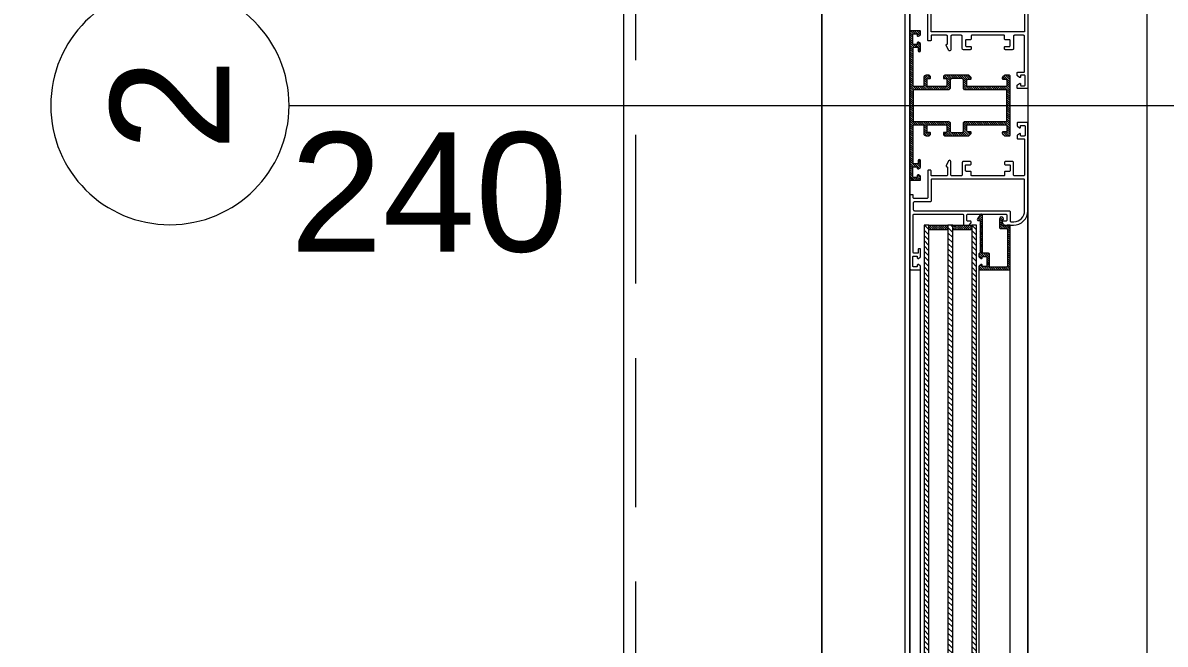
# Model space of a CAD drawing. Header units: centimetres. Extents: x 105417 to 110818, y -55119 to -48326.
# Drawn here: x 107377.3 to 107473.2, y -52702.6 to -52650.5 of the extents above; entities that cross this region are included whole.
import ezdxf

# ---------------------------------------------------------------- set-up
doc = ezdxf.new("R2010")
doc.units = ezdxf.units.CM
doc.header["$LTSCALE"] = 50
doc.header["$MEASUREMENT"] = 0
doc.linetypes.add('CACHE', pattern=[0.375, 0.25, -0.125])
doc.layers.get('0').update_dxf_attribs({"color": 8})
doc.layers.add('BORD', color=5, linetype='Continuous')
doc.layers.add('COTE 50ème', color=1, linetype='Continuous')
doc.layers.add('CONSOLE ISOL.', color=214, linetype='Continuous', lineweight=15)
doc.layers.add('WINDOWS', color=21, linetype='Continuous', lineweight=5)
doc.styles.add('GENERATED_STYLE_1', font='arial.ttf')
doc.styles.add('RS_TXT_50', font='arial.ttf', dxfattribs={"height": 12.5})
doc.dimstyles.new('RS_50CM_LINEAIRE', dxfattribs={"dimscale": 5, "dimtxt": 12.5, "dimasz": 1.5, "dimexe": 1, "dimexo": 2.5, "dimgap": 1, "dimtad": 1, "dimdec": 1, "dimrnd": 0.5, "dimdsep": 46, "dimtxsty": 'RS_TXT_50', "dimblk1": 'ARCHTICK', "dimblk2": 'ARCHTICK', "dimsah": 1, "dimcen": 2.5, "dimdle": 1, "dimclrt": 4, "dimadec": 0, "dimazin": 2, "dimtfac": 1, "dimtdec": 1, "dimtix": 1, "dimtmove": 2, "dimatfit": 3, "dimfxl": 1, "dimtolj": 1, "dimtzin": 0, "dimarcsym": 0})
pattern_1 = [(135, (60752.94601, -96419.88794), (-0.08838834765, -0.08838834765), [])]

# ---------------------------------------------------------------- blocks, each defined once
blk = doc.blocks.new('_ArchTick')
at = {"color": 0, "linetype": 'ByBlock', "const_width": 0.15}
blk.add_lwpolyline([(-0.5, -0.5), (0.5, 0.5)], dxfattribs=at)
blk = doc.blocks.new('*D1168')
at = {"layer": 'COTE 50ème', "color": 0, "lineweight": -2, "ltscale": 0.5, "transparency": 16777216}
for p, q in [((107317.131, -52562.362), (107317.131, -52752.362)), ((107444.355, -52567.362), (107312.131, -52567.362)), ((107444.355, -52747.362), (107312.131, -52747.362))]:
    blk.add_line(p, q, dxfattribs=at)
at = {"layer": 'Defpoints', "color": 0, "ltscale": 0.5, "transparency": 16777216}
for p in [(107456.855, -52567.362), (107317.131, -52747.362), (107456.855, -52747.362)]:
    blk.add_point(p, dxfattribs=at)
at = {"layer": 'COTE 50ème', "color": 0, "lineweight": -2, "ltscale": 0.5, "transparency": 16777216, "xscale": 7.5, "yscale": 7.5, "zscale": 7.5}
for p, rotation in [((107317.131, -52567.362), 90), ((107317.131, -52747.362), 270)]:
    blk.add_blockref('_ArchTick', p, dxfattribs=dict(at, rotation=rotation))
at = {"layer": 'COTE 50ème', "color": 4, "ltscale": 0.5, "transparency": 16777216, "insert": (107305.749, -52657.362), "char_height": 12.5, "attachment_point": 5, "rotation": 90, "style": 'RS_TXT_50'}
blk.add_mtext('\\A1;180', dxfattribs=at)
blk = doc.blocks.new('*D1179')
at = {"layer": 'COTE 50ème', "color": 0, "lineweight": -2, "ltscale": 0.5, "transparency": 16777216}
for p, q in [((107286.767, -53767.362), (107286.767, -52052.362)), ((107431.856, -52057.362), (107281.767, -52057.362)), ((107431.854, -53762.362), (107281.767, -53762.362))]:
    blk.add_line(p, q, dxfattribs=at)
at = {"layer": 'Defpoints', "color": 0, "ltscale": 0.5, "transparency": 16777216}
for p in [(107286.767, -52057.362), (107444.356, -52057.362), (107444.354, -53762.362)]:
    blk.add_point(p, dxfattribs=at)
at = {"layer": 'COTE 50ème', "color": 0, "lineweight": -2, "ltscale": 0.5, "transparency": 16777216, "xscale": 7.5, "yscale": 7.5, "zscale": 7.5}
for p, rotation in [((107286.767, -52057.362), 90), ((107286.767, -53762.362), 270)]:
    blk.add_blockref('_ArchTick', p, dxfattribs=dict(at, rotation=rotation))
at = {"layer": 'COTE 50ème', "color": 4, "ltscale": 0.5, "transparency": 16777216, "insert": (107275.385, -52909.862), "char_height": 12.5, "attachment_point": 5, "rotation": 90, "style": 'RS_TXT_50'}
blk.add_mtext('\\A1;1705', dxfattribs=at)
blk = doc.blocks.new('*D1180')
at = {"layer": 'COTE 50ème', "color": 0, "lineweight": -2, "ltscale": 0.5, "transparency": 16777216}
for p, q in [((107253.076, -52052.362), (107253.076, -54127.362)), ((107431.854, -52057.362), (107248.076, -52057.362)), ((108207.94, -54122.362), (107248.076, -54122.362))]:
    blk.add_line(p, q, dxfattribs=at)
at = {"layer": 'Defpoints', "color": 0, "ltscale": 0.5, "transparency": 16777216}
for p in [(107444.354, -52057.362), (107253.076, -54122.362), (108220.44, -54122.362)]:
    blk.add_point(p, dxfattribs=at)
at = {"layer": 'COTE 50ème', "color": 0, "lineweight": -2, "ltscale": 0.5, "transparency": 16777216, "xscale": 7.5, "yscale": 7.5, "zscale": 7.5}
for p, rotation in [((107253.076, -52057.362), 90), ((107253.076, -54122.362), 270)]:
    blk.add_blockref('_ArchTick', p, dxfattribs=dict(at, rotation=rotation))
at = {"layer": 'COTE 50ème', "color": 4, "ltscale": 0.5, "transparency": 16777216, "insert": (107241.694, -53089.862), "char_height": 12.5, "attachment_point": 5, "rotation": 90, "style": 'RS_TXT_50'}
blk.add_mtext('\\A1;2065', dxfattribs=at)

msp = doc.modelspace()

# ---------------------------------------------------------------- hatches: boundary and pattern name
at = {"layer": 'WINDOWS'}
h = msp.add_hatch(dxfattribs=at)
h.set_pattern_fill('ANSI31', color=256, angle=450)
h.set_pattern_definition(pattern_1)
h.paths.add_polyline_path([(107452.041, -52652.583, -0.414214), (107452.097, -52652.527), (107452.396, -52652.527, -0.414214), (107452.452, -52652.583), (107452.452, -52652.798, 1), (107452.657, -52652.798), (107452.657, -52652.266, 0.250765), (107452.632, -52652.219), (107452.464, -52652.107, 0.599022), (107452.377, -52652.154), (107452.377, -52652.229, -0.414214), (107452.321, -52652.285), (107452.06, -52652.285, -0.414214), (107452.004, -52652.229), (107452.004, -52651.445, -0.414214), (107452.06, -52651.389), (107452.321, -52651.389, -0.414214), (107452.377, -52651.445), (107452.377, -52651.557, 0.599022), (107452.464, -52651.603), (107452.632, -52651.491, 0.250765), (107452.657, -52651.445), (107452.657, -52651.202, 0.414214), (107452.601, -52651.146), (107451.817, -52651.146, 0.414214), (107451.761, -52651.202), (107451.761, -52657.418), (107451.761, -52663.634, 0.414214), (107451.817, -52663.69), (107452.601, -52663.69, 0.414214), (107452.657, -52663.634), (107452.657, -52663.391, 0.250765), (107452.632, -52663.345), (107452.464, -52663.233, 0.599022), (107452.377, -52663.279), (107452.377, -52663.391, -0.414214), (107452.321, -52663.447), (107452.06, -52663.447, -0.414214), (107452.004, -52663.391), (107452.004, -52662.607, -0.414214), (107452.06, -52662.551), (107452.321, -52662.551, -0.414214), (107452.377, -52662.607), (107452.377, -52662.682, 0.599022), (107452.464, -52662.729), (107452.632, -52662.617, 0.250765), (107452.657, -52662.57), (107452.657, -52662.038, 1), (107452.452, -52662.038), (107452.452, -52662.253, -0.414214), (107452.396, -52662.309), (107452.097, -52662.309, -0.414214), (107452.041, -52662.253), (107452.041, -52659.079, -0.414214), (107452.097, -52659.023), (107452.825, -52659.023, -0.414214), (107452.919, -52659.117), (107452.919, -52659.77, 0.414214), (107453.105, -52659.957), (107453.362, -52659.957, 0.198912), (107453.402, -52659.94), (107453.462, -52659.88, 0.198912), (107453.479, -52659.84), (107453.479, -52659.733, 0.414214), (107453.423, -52659.677), (107453.255, -52659.677, -0.414214), (107453.199, -52659.621), (107453.199, -52659.117, -0.414214), (107453.292, -52659.023), (107454.748, -52659.023, -0.414214), (107454.841, -52659.117), (107454.841, -52659.621, -0.414214), (107454.785, -52659.677), (107454.617, -52659.677, 0.414214), (107454.561, -52659.733), (107454.561, -52659.84, 0.198912), (107454.578, -52659.88), (107454.638, -52659.94, 0.198912), (107454.678, -52659.957), (107456.685, -52659.957, 0.198912), (107456.724, -52659.94), (107456.878, -52659.786, 0.198912), (107456.895, -52659.747), (107456.895, -52659.677, 0.414214), (107456.839, -52659.621), (107456.652, -52659.621, -0.340481), (107456.521, -52659.527), (107456.521, -52659.117, -0.414214), (107456.615, -52659.023), (107459.788, -52659.023, -0.414214), (107459.881, -52659.117), (107459.881, -52659.527, -0.414214), (107459.788, -52659.621), (107459.564, -52659.621, 0.414214), (107459.508, -52659.677), (107459.508, -52659.747, 0.198912), (107459.524, -52659.786), (107459.678, -52659.94, 0.198912), (107459.718, -52659.957), (107460.105, -52659.957, 0.414214), (107460.161, -52659.901), (107460.161, -52657.418), (107460.161, -52654.935, 0.414214), (107460.105, -52654.879), (107459.718, -52654.879, 0.198912), (107459.678, -52654.896), (107459.524, -52655.05, 0.198912), (107459.508, -52655.089), (107459.508, -52655.159, 0.414214), (107459.564, -52655.215), (107459.788, -52655.215, -0.414214), (107459.881, -52655.309), (107459.881, -52655.719, -0.414214), (107459.788, -52655.813), (107456.615, -52655.813, -0.414214), (107456.521, -52655.719), (107456.521, -52655.309, -0.340481), (107456.652, -52655.215), (107456.839, -52655.215, 0.414214), (107456.895, -52655.159), (107456.895, -52655.089, 0.198912), (107456.878, -52655.05), (107456.724, -52654.896, 0.198912), (107456.685, -52654.879), (107454.678, -52654.879, 0.198912), (107454.638, -52654.896), (107454.578, -52654.956, 0.198912), (107454.561, -52654.996), (107454.561, -52655.103, 0.414214), (107454.617, -52655.159), (107454.785, -52655.159, -0.414214), (107454.841, -52655.215), (107454.841, -52655.719, -0.414214), (107454.748, -52655.813), (107453.292, -52655.813, -0.414214), (107453.199, -52655.719), (107453.199, -52655.215, -0.414214), (107453.255, -52655.159), (107453.423, -52655.159, 0.414214), (107453.479, -52655.103), (107453.479, -52654.996, 0.198912), (107453.462, -52654.956), (107453.402, -52654.896, 0.198912), (107453.362, -52654.879), (107453.105, -52654.879, 0.414214), (107452.919, -52655.066), (107452.919, -52655.719, -0.414214), (107452.825, -52655.813), (107452.097, -52655.813, -0.414214), (107452.041, -52655.757)])
h.paths.add_polyline_path([(107452.097, -52656.093), (107455.028, -52656.093), (107455.121, -52655.999), (107455.121, -52655.253), (107455.215, -52655.159), (107456.148, -52655.159), (107456.241, -52655.253), (107456.241, -52655.999), (107456.335, -52656.093), (107459.825, -52656.093), (107459.881, -52656.149), (107459.881, -52657.418), (107459.881, -52658.687), (107459.825, -52658.743), (107456.335, -52658.743), (107456.241, -52658.837), (107456.241, -52659.583), (107456.148, -52659.677), (107455.215, -52659.677), (107455.121, -52659.583), (107455.121, -52658.837), (107455.028, -52658.743), (107452.097, -52658.743), (107452.041, -52658.687), (107452.041, -52657.418), (107452.041, -52656.149)], flags=16)
h = msp.add_hatch(dxfattribs=at)
h.set_pattern_fill('ANSI31', color=140, scale=2.5, angle=450)
h.set_pattern_definition([(135, (60752.7417, -96419.88794), (-0.2209708691, -0.2209708691), [])])
h.paths.add_polyline_path([(107452.943, -52667.456), (107452.943, -52734.786), (107453.343, -52734.786), (107453.343, -52667.456)])
h.paths.add_polyline_path([(107454.943, -52667.456), (107454.943, -52734.786), (107455.343, -52734.786), (107455.343, -52667.456)])
h.paths.add_polyline_path([(107456.943, -52667.456), (107456.943, -52734.781), (107457.343, -52734.781), (107457.343, -52667.456)])
at = {"layer": 'WINDOWS', "transparency": 33554559}
h = msp.add_hatch(dxfattribs=at)
h.set_pattern_fill('ANSI31', color=140, angle=450)
h.set_pattern_definition([(135, (60752.74601, -96436.88794), (-0.08838834765, -0.08838834765), [])])
h.paths.add_polyline_path([(107454.943, -52734.786), (107453.343, -52734.786), (107453.343, -52734.386), (107454.943, -52734.386)])
h.paths.add_polyline_path([(107456.943, -52734.786), (107455.343, -52734.786), (107455.343, -52734.386), (107456.943, -52734.386)])
h.paths.add_polyline_path([(107454.943, -52667.856), (107453.343, -52667.856), (107453.343, -52667.456), (107454.943, -52667.456)])
h.paths.add_polyline_path([(107456.943, -52667.856), (107455.343, -52667.856), (107455.343, -52667.456), (107456.943, -52667.456)])
h = msp.add_hatch(dxfattribs=at)
h.set_pattern_fill('ANSI31', color=256, angle=450)
h.set_pattern_definition(pattern_1)
h.paths.add_polyline_path([(107460.161, -52667.522), (107460.161, -52667.466), (107459.919, -52667.466), (107459.919, -52667.522), (107459.564, -52667.522, -0.414214), (107459.508, -52667.466), (107459.508, -52667.092, -0.247394), (107459.532, -52667.046, 1.657435), (107459.284, -52666.915), (107459.284, -52667.652, 0.414214), (107459.377, -52667.746), (107459.844, -52667.746, -0.414214), (107459.937, -52667.839), (107459.937, -52670.882, -0.414214), (107459.844, -52670.975), (107458.495, -52670.975, -0.414214), (107458.439, -52670.919), (107458.439, -52669.911, 0.414214), (107458.345, -52669.818), (107457.897, -52669.818, -0.414214), (107457.841, -52669.762), (107457.841, -52666.626, 0.737396), (107457.671, -52666.573), (107457.428, -52666.928, 0.603122), (107457.505, -52667.074), (107457.58, -52667.074, -0.414214), (107457.636, -52667.13), (107457.636, -52669.818), (107457.599, -52669.818, 0.414214), (107457.543, -52669.874), (107457.543, -52670.079, 0.250765), (107457.567, -52670.125), (107457.735, -52670.256, 0.599022), (107457.823, -52670.21), (107457.823, -52670.135, -0.414214), (107457.879, -52670.079), (107458.14, -52670.079, -0.414214), (107458.196, -52670.135), (107458.196, -52670.882, -0.414214), (107458.14, -52670.938), (107457.879, -52670.938, -0.414214), (107457.823, -52670.882), (107457.823, -52670.807, 0.599022), (107457.735, -52670.76), (107457.567, -52670.891, 0.250765), (107457.543, -52670.938), (107457.543, -52671.143, 0.414214), (107457.599, -52671.199), (107460.105, -52671.199, 0.414214), (107460.161, -52671.143)])

# ---------------------------------------------------------------- linework, layer by layer
at = {"layer": 'BORD', "lineweight": 5, "ltscale": 0.5}
msp.add_lwpolyline([(109644.354, -52057.362), (107444.354, -52057.362), (107444.354, -52122.362), (107344.354, -52122.362), (107344.354, -52462.362), (107444.354, -52462.362), (107444.354, -53762.362), (107574.354, -53762.362), (107574.355, -53962.362), (108214.355, -53962.362), (108214.355, -54122.362), (108874.354, -54122.362), (108874.354, -53962.363), (109514.243, -53962.362), (109514.243, -53762.362), (109644.355, -53762.362), (109644.354, -52462.362), (109744.354, -52462.362), (109744.354, -52122.362), (109644.354, -52122.362)], close=True, dxfattribs=at)
at = {"layer": 'CONSOLE ISOL.', "lineweight": 5, "ltscale": 0.5}
msp.add_lwpolyline([(108544.354, -53272.362), (108544.354, -54122.362), (108214.355, -54122.362), (108214.355, -53962.362), (107574.355, -53962.362), (107574.354, -53762.362), (107444.354, -53762.362), (107444.354, -52462.362), (107344.354, -52462.362), (107344.355, -52122.362), (107444.354, -52122.362), (107444.356, -52057.362), (108396.855, -52057.362), (108396.855, -52552.362), (108314.354, -52552.362), (108314.354, -52797.362), (108279.354, -52797.362), (108279.354, -53272.362)], close=True, dxfattribs=at)
at = {"layer": 'WINDOWS', "color": 165, "linetype": 'CACHE'}
msp.add_line((107428.757, -52747.362), (107428.757, -52567.362), dxfattribs=at)
at = {"layer": 'WINDOWS', "color": 165}
msp.add_line((107399.661, -52657.418), (107495.661, -52657.418), dxfattribs=at)
at = {"layer": 'WINDOWS'}
for p, q in [((107461.645, -52735.885), (107461.654, -52666.287)), ((107451.761, -52731.082), (107451.761, -52671.138)), ((107452.653, -52731.104), (107452.657, -52671.138)), ((107457.543, -52671.143), (107457.538, -52731.104)), ((107460.157, -52731.104), (107460.161, -52671.143))]:
    msp.add_line(p, q, dxfattribs=at)
at = {"layer": 'WINDOWS', "color": 165}
for points in [[(107451.757, -52567.362), (107451.757, -52747.362), (107427.757, -52747.362), (107427.757, -52567.362)], [(107451.357, -52746.962), (107451.357, -52567.762), (107451.757, -52567.362), (107451.757, -52747.362)], [(107461.654, -52567.362), (107461.654, -52747.362), (107471.654, -52747.362), (107471.654, -52567.362)]]:
    msp.add_lwpolyline(points, close=True, dxfattribs=at)
at = {"layer": 'WINDOWS'}
for points in [[(107451.757, -52747.362), (107451.757, -52567.362), (107461.654, -52567.362), (107461.654, -52747.362)], [(107459.881, -52657.418), (107459.881, -52656.149), (107459.825, -52656.093), (107456.335, -52656.093), (107456.241, -52655.999), (107456.241, -52655.253), (107456.148, -52655.159), (107455.215, -52655.159), (107455.121, -52655.253), (107455.121, -52655.999), (107455.028, -52656.093), (107452.097, -52656.093), (107452.041, -52656.149), (107452.041, -52657.418), (107452.041, -52658.687), (107452.097, -52658.743), (107455.028, -52658.743), (107455.121, -52658.837), (107455.121, -52659.583), (107455.215, -52659.677), (107456.148, -52659.677), (107456.241, -52659.583), (107456.241, -52658.837), (107456.335, -52658.743), (107459.825, -52658.743), (107459.881, -52658.687)]]:
    msp.add_lwpolyline(points, close=True, dxfattribs=at)
at = {"layer": 'WINDOWS', "color": 165}
msp.add_lwpolyline([(107389.661, -52647.418, 1), (107389.661, -52667.418, 1)], format="xyb", close=True, dxfattribs=at)
at = {"layer": 'WINDOWS'}
for points in [[(107460.161, -52647.749, -0.414214), (107460.255, -52647.655), (107460.479, -52647.655), (107460.479, -52647.655, -0.414214), (107461.374, -52648.589), (107461.374, -52651.183, -0.414214), (107461.318, -52651.239), (107453.591, -52651.239, -0.414214), (107453.535, -52651.183), (107453.535, -52649.429, 0.414214), (107453.441, -52649.335), (107452.135, -52649.335, -0.414214), (107452.041, -52649.242), (107452.041, -52648.682, -0.414214), (107452.135, -52648.589), (107460.068, -52648.589, 0.414214), (107460.161, -52648.495)], [(107460.161, -52657.418), (107460.161, -52654.935, 0.414214), (107460.105, -52654.879), (107459.718, -52654.879, 0.198912), (107459.678, -52654.896), (107459.524, -52655.05, 0.198912), (107459.508, -52655.089), (107459.508, -52655.159, 0.414214), (107459.564, -52655.215), (107459.788, -52655.215, -0.414214), (107459.881, -52655.309), (107459.881, -52655.719, -0.414214), (107459.788, -52655.813), (107456.615, -52655.813, -0.414214), (107456.521, -52655.719), (107456.521, -52655.309, -0.340481), (107456.652, -52655.215), (107456.839, -52655.215, 0.414214), (107456.895, -52655.159), (107456.895, -52655.089, 0.198912), (107456.878, -52655.05), (107456.724, -52654.896, 0.198912), (107456.685, -52654.879), (107454.678, -52654.879, 0.198912), (107454.638, -52654.896), (107454.578, -52654.956, 0.198912), (107454.561, -52654.996), (107454.561, -52655.103, 0.414214), (107454.617, -52655.159), (107454.785, -52655.159, -0.414214), (107454.841, -52655.215), (107454.841, -52655.719, -0.414214), (107454.748, -52655.813), (107453.292, -52655.813, -0.414214), (107453.199, -52655.719), (107453.199, -52655.215, -0.414214), (107453.255, -52655.159), (107453.423, -52655.159, 0.414214), (107453.479, -52655.103), (107453.479, -52654.996, 0.198912), (107453.462, -52654.956), (107453.402, -52654.896, 0.198912), (107453.362, -52654.879), (107453.105, -52654.879, 0.414214), (107452.919, -52655.066), (107452.919, -52655.719, -0.414214), (107452.825, -52655.813), (107452.097, -52655.813, -0.414214), (107452.041, -52655.757), (107452.041, -52652.583, -0.414214), (107452.097, -52652.527), (107452.396, -52652.527, -0.414214), (107452.452, -52652.583), (107452.452, -52652.798, 1), (107452.657, -52652.798), (107452.657, -52652.266, 0.250765), (107452.632, -52652.219), (107452.464, -52652.107, 0.599022), (107452.377, -52652.154), (107452.377, -52652.229, -0.414214), (107452.321, -52652.285), (107452.06, -52652.285, -0.414214), (107452.004, -52652.229), (107452.004, -52651.445, -0.414214), (107452.06, -52651.389), (107452.321, -52651.389, -0.414214), (107452.377, -52651.445), (107452.377, -52651.557, 0.599022), (107452.464, -52651.603), (107452.632, -52651.491, 0.250765), (107452.657, -52651.445), (107452.657, -52651.202, 0.414214), (107452.601, -52651.146), (107451.817, -52651.146, 0.414214), (107451.761, -52651.202), (107451.761, -52657.418), (107451.761, -52663.634, 0.414214), (107451.817, -52663.69), (107452.601, -52663.69, 0.414214), (107452.657, -52663.634), (107452.657, -52663.391, 0.250765), (107452.632, -52663.345), (107452.464, -52663.233, 0.599022), (107452.377, -52663.279), (107452.377, -52663.391, -0.414214), (107452.321, -52663.447), (107452.06, -52663.447, -0.414214), (107452.004, -52663.391), (107452.004, -52662.607, -0.414214), (107452.06, -52662.551), (107452.321, -52662.551, -0.414214), (107452.377, -52662.607), (107452.377, -52662.682, 0.599022), (107452.464, -52662.729), (107452.632, -52662.617, 0.250765), (107452.657, -52662.57), (107452.657, -52662.038, 1), (107452.452, -52662.038), (107452.452, -52662.253, -0.414214), (107452.396, -52662.309), (107452.097, -52662.309, -0.414214), (107452.041, -52662.253), (107452.041, -52659.079, -0.414214), (107452.097, -52659.023), (107452.825, -52659.023, -0.414214), (107452.919, -52659.117), (107452.919, -52659.77, 0.414214), (107453.105, -52659.957), (107453.362, -52659.957, 0.198912), (107453.402, -52659.94), (107453.462, -52659.88, 0.198912), (107453.479, -52659.84), (107453.479, -52659.733, 0.414214), (107453.423, -52659.677), (107453.255, -52659.677, -0.414214), (107453.199, -52659.621), (107453.199, -52659.117, -0.414214), (107453.292, -52659.023), (107454.748, -52659.023, -0.414214), (107454.841, -52659.117), (107454.841, -52659.621, -0.414214), (107454.785, -52659.677), (107454.617, -52659.677, 0.414214), (107454.561, -52659.733), (107454.561, -52659.84, 0.198912), (107454.578, -52659.88), (107454.638, -52659.94, 0.198912), (107454.678, -52659.957), (107456.685, -52659.957, 0.198912), (107456.724, -52659.94), (107456.878, -52659.786, 0.198912), (107456.895, -52659.747), (107456.895, -52659.677, 0.414214), (107456.839, -52659.621), (107456.652, -52659.621, -0.340481), (107456.521, -52659.527), (107456.521, -52659.117, -0.414214), (107456.615, -52659.023), (107459.788, -52659.023, -0.414214), (107459.881, -52659.117), (107459.881, -52659.527, -0.414214), (107459.788, -52659.621), (107459.564, -52659.621, 0.414214), (107459.508, -52659.677), (107459.508, -52659.747, 0.198912), (107459.524, -52659.786), (107459.678, -52659.94, 0.198912), (107459.718, -52659.957), (107460.105, -52659.957, 0.414214), (107460.161, -52659.901)], [(107461.654, -52658.893, 0.414214), (107461.598, -52658.837), (107460.815, -52658.837, 0.414214), (107460.759, -52658.893), (107460.759, -52659.098, 0.250765), (107460.783, -52659.145), (107460.951, -52659.275, 0.599022), (107461.039, -52659.229), (107461.039, -52659.135, -0.414214), (107461.095, -52659.079), (107461.356, -52659.079, -0.414214), (107461.412, -52659.135), (107461.412, -52659.919, -0.414214), (107461.356, -52659.975), (107461.095, -52659.975, -0.414214), (107461.039, -52659.919), (107461.039, -52659.826, 0.599022), (107460.951, -52659.779), (107460.783, -52659.91, 0.250765), (107460.759, -52659.957), (107460.759, -52660.162, 0.414214), (107460.815, -52660.218), (107461.318, -52660.218, -0.414214), (107461.374, -52660.274), (107461.374, -52663.223, -0.414214), (107461.281, -52663.317), (107460.535, -52663.317, -0.414214), (107460.441, -52663.223), (107460.441, -52662.197, 0.414214), (107460.348, -52662.103), (107459.788, -52662.103, 0.414214), (107459.695, -52662.197), (107459.695, -52662.327, 0.414214), (107459.751, -52662.383), (107460.105, -52662.383, -0.414214), (107460.161, -52662.439), (107460.161, -52662.887, -0.414214), (107460.105, -52662.943), (107459.751, -52662.943, 0.414214), (107459.695, -52662.999), (107459.695, -52663.261, -0.414214), (107459.639, -52663.317), (107456.951, -52663.317, -0.414214), (107456.895, -52663.261), (107456.895, -52662.999, 0.414214), (107456.839, -52662.943), (107456.484, -52662.943, -0.414214), (107456.428, -52662.887), (107456.428, -52662.439, -0.414214), (107456.484, -52662.383), (107456.839, -52662.383, 0.414214), (107456.895, -52662.327), (107456.895, -52662.197, 0.414214), (107456.801, -52662.103), (107456.241, -52662.103, 0.414214), (107456.148, -52662.197), (107456.148, -52663.223, -0.414214), (107456.055, -52663.317), (107455.271, -52663.317, -0.414214), (107455.177, -52663.223), (107455.177, -52662.103, 0.809546), (107454.999, -52662.065), (107454.809, -52662.491, 0.543142), (107454.86, -52662.57, -0.414214), (107454.916, -52662.626), (107454.916, -52663.223, -0.414214), (107454.823, -52663.317), (107453.591, -52663.317, -0.414214), (107453.535, -52663.261), (107453.535, -52662.906, 0.414214), (107453.479, -52662.85), (107453.311, -52662.85, 0.414214), (107453.255, -52662.906), (107453.255, -52665.127, -0.414214), (107453.161, -52665.221), (107452.097, -52665.221, -0.414214), (107452.041, -52665.165), (107452.041, -52664.959, 0.414214), (107451.985, -52664.903), (107451.817, -52664.903, 0.414214), (107451.761, -52664.959), (107451.761, -52671.138, 0.414214), (107451.817, -52671.194), (107452.601, -52671.194, 0.414214), (107452.657, -52671.138), (107452.657, -52670.933, 0.250765), (107452.632, -52670.886), (107452.464, -52670.755, 0.599022), (107452.377, -52670.802), (107452.377, -52670.895, -0.414214), (107452.321, -52670.951), (107452.06, -52670.951, -0.414214), (107452.004, -52670.895), (107452.004, -52670.111, -0.414214), (107452.06, -52670.055), (107452.321, -52670.055, -0.414214), (107452.377, -52670.111), (107452.377, -52670.205, 0.599022), (107452.464, -52670.251), (107452.632, -52670.121, 0.250765), (107452.657, -52670.074), (107452.657, -52669.495, 0.414214), (107452.601, -52669.439), (107452.508, -52669.439, 0.414214), (107452.452, -52669.495), (107452.452, -52669.757, -0.414214), (107452.396, -52669.813), (107452.097, -52669.813, -0.414214), (107452.041, -52669.757), (107452.041, -52666.583, -0.414214), (107452.097, -52666.527), (107456.185, -52666.527, -0.414214), (107456.241, -52666.583), (107456.241, -52667.405, 0.414214), (107456.297, -52667.461), (107456.685, -52667.461, 0.198912), (107456.724, -52667.444), (107456.878, -52667.29, 0.198912), (107456.895, -52667.251), (107456.895, -52667.181, 0.414214), (107456.839, -52667.125), (107456.615, -52667.125, -0.414214), (107456.521, -52667.031), (107456.521, -52666.621, -0.414214), (107456.615, -52666.527), (107459.788, -52666.527, -0.414214), (107459.881, -52666.621), (107459.881, -52667.031, -0.414214), (107459.788, -52667.125), (107459.564, -52667.125, 0.414214), (107459.508, -52667.181), (107459.508, -52667.251, 0.198912), (107459.524, -52667.29), (107459.678, -52667.444, 0.198912), (107459.718, -52667.461), (107460.441, -52667.461, 0.414214), (107461.654, -52666.247)], [(107460.161, -52667.087, 0.414214), (107460.255, -52667.181), (107460.479, -52667.181), (107460.479, -52667.181, 0.414214), (107461.374, -52666.247), (107461.374, -52663.653, 0.414214), (107461.318, -52663.597), (107453.591, -52663.597, 0.414214), (107453.535, -52663.653), (107453.535, -52665.407, -0.414214), (107453.441, -52665.501), (107452.135, -52665.501, 0.414214), (107452.041, -52665.594), (107452.041, -52666.154, 0.414214), (107452.135, -52666.247), (107460.068, -52666.247, -0.414214), (107460.161, -52666.341)], [(107459.919, -52667.522), (107459.564, -52667.522, -0.414214), (107459.508, -52667.466), (107459.508, -52667.092, -0.247394), (107459.532, -52667.046, 1.657435), (107459.284, -52666.915), (107459.284, -52667.652, 0.414214), (107459.377, -52667.746), (107459.844, -52667.746, -0.414214), (107459.937, -52667.839), (107459.937, -52670.882, -0.414214), (107459.844, -52670.975), (107458.495, -52670.975, -0.414214), (107458.439, -52670.919), (107458.439, -52669.911, 0.414214), (107458.345, -52669.818), (107457.897, -52669.818, -0.414214), (107457.841, -52669.762), (107457.841, -52666.626, 0.737396), (107457.671, -52666.573), (107457.428, -52666.928, 0.603122), (107457.505, -52667.074), (107457.58, -52667.074, -0.414214), (107457.636, -52667.13), (107457.636, -52669.818), (107457.599, -52669.818, 0.414214), (107457.543, -52669.874), (107457.543, -52670.079, 0.250765), (107457.567, -52670.125), (107457.735, -52670.256, 0.599022), (107457.823, -52670.21), (107457.823, -52670.135, -0.414214), (107457.879, -52670.079), (107458.14, -52670.079, -0.414214), (107458.196, -52670.135), (107458.196, -52670.882, -0.414214), (107458.14, -52670.938), (107457.879, -52670.938, -0.414214), (107457.823, -52670.882), (107457.823, -52670.807, 0.599022), (107457.735, -52670.76), (107457.567, -52670.891, 0.250765), (107457.543, -52670.938), (107457.543, -52671.143, 0.414214), (107457.599, -52671.199), (107460.105, -52671.199, 0.414214), (107460.161, -52671.143), (107460.161, -52667.522), (107460.161, -52667.466), (107459.919, -52667.466)]]:
    msp.add_lwpolyline(points, format="xyb", close=True, dxfattribs=at)
msp.add_lwpolyline([(107461.654, -52648.589), (107461.654, -52655.943, -0.414214), (107461.598, -52655.999), (107460.815, -52655.999, -0.414214), (107460.759, -52655.943), (107460.759, -52655.738, -0.250765), (107460.783, -52655.691), (107460.951, -52655.561, -0.599022), (107461.039, -52655.607), (107461.039, -52655.701, 0.414214), (107461.095, -52655.757), (107461.356, -52655.757, 0.414214), (107461.412, -52655.701), (107461.412, -52654.917, 0.414214), (107461.356, -52654.861), (107461.095, -52654.861, 0.414214), (107461.039, -52654.917), (107461.039, -52655.01, -0.599022), (107460.951, -52655.057), (107460.783, -52654.926, -0.250765), (107460.759, -52654.879), (107460.759, -52654.674, -0.414214), (107460.815, -52654.618), (107461.318, -52654.618, 0.414214), (107461.374, -52654.562), (107461.374, -52651.613, 0.414214), (107461.281, -52651.519), (107460.535, -52651.519, 0.414214), (107460.441, -52651.613), (107460.441, -52652.639, -0.414214), (107460.348, -52652.733), (107459.788, -52652.733, -0.414214), (107459.695, -52652.639), (107459.695, -52652.509, -0.414214), (107459.751, -52652.453), (107460.105, -52652.453, 0.414214), (107460.161, -52652.397), (107460.161, -52651.949, 0.414214), (107460.105, -52651.893), (107459.751, -52651.893, -0.414214), (107459.695, -52651.837), (107459.695, -52651.575, 0.414214), (107459.639, -52651.519), (107456.951, -52651.519, 0.414214), (107456.895, -52651.575), (107456.895, -52651.837, -0.414214), (107456.839, -52651.893), (107456.484, -52651.893, 0.414214), (107456.428, -52651.949), (107456.428, -52652.397, 0.414214), (107456.484, -52652.453), (107456.839, -52652.453, -0.414214), (107456.895, -52652.509), (107456.895, -52652.639, -0.414214), (107456.801, -52652.733), (107456.241, -52652.733, -0.414214), (107456.148, -52652.639), (107456.148, -52651.613, 0.414214), (107456.055, -52651.519), (107455.271, -52651.519, 0.414214), (107455.177, -52651.613), (107455.177, -52652.733, -0.809546), (107454.999, -52652.771), (107454.809, -52652.345, -0.543142), (107454.86, -52652.266, 0.414214), (107454.916, -52652.21), (107454.916, -52651.613, 0.414214), (107454.823, -52651.519), (107453.591, -52651.519, 0.414214), (107453.535, -52651.575), (107453.535, -52651.93, -0.414214), (107453.479, -52651.986), (107453.311, -52651.986, -0.414214), (107453.255, -52651.93), (107453.255, -52649.709, 0.414214)], format="xyb", dxfattribs=at)
at = {"layer": 'WINDOWS', "color": 140}
for points in [[(107452.943, -52667.456), (107452.943, -52734.786), (107453.343, -52734.786), (107453.343, -52667.456)], [(107454.943, -52667.856), (107453.343, -52667.856), (107453.343, -52667.456), (107454.943, -52667.456)], [(107454.943, -52667.456), (107454.943, -52734.786), (107455.343, -52734.786), (107455.343, -52667.456)], [(107456.943, -52667.856), (107455.343, -52667.856), (107455.343, -52667.456), (107456.943, -52667.456)], [(107456.943, -52667.456), (107456.943, -52734.781), (107457.343, -52734.781), (107457.343, -52667.456)]]:
    msp.add_lwpolyline(points, close=True, dxfattribs=at)

# ---------------------------------------------------------------- texts
at = {"layer": 'WINDOWS', "color": 165, "insert": (107394.661, -52661.232), "char_height": 10, "attachment_point": 7, "rotation": 90, "style": 'GENERATED_STYLE_1'}
msp.add_mtext('\\A1;\\pt0;2', dxfattribs=at)
at = {"layer": 'WINDOWS', "color": 165, "insert": (107399.737, -52672.592), "char_height": 10, "attachment_point": 7, "style": 'GENERATED_STYLE_1'}
msp.add_mtext('\\A1;\\pt0;240{\\H0.66x;\\S^  ;}', dxfattribs=at)

# ---------------------------------------------------------------- dimensions: what is measured, and where the dimension line sits
at = {"layer": 'COTE 50ème', "ltscale": 0.5}
for base, p1, p2, picture, middle in [((107253.076, -54122.362), (107444.354, -52057.362), (108220.44, -54122.362), '*D1180', (107241.694, -53089.862)), ((107286.767, -52057.362), (107444.354, -53762.362), (107444.356, -52057.362), '*D1179', (107275.385, -52909.862)), ((107317.131, -52747.362), (107456.855, -52567.362), (107456.855, -52747.362), '*D1168', (107305.749, -52657.362))]:
    dim = msp.add_linear_dim(base=base, p1=p1, p2=p2, angle=90, dimstyle='RS_50CM_LINEAIRE', dxfattribs=at)
    dim.commit()
    dim.dimension.update_dxf_attribs({"geometry": picture, "text_midpoint": middle})

doc.saveas('drawing.dxf')
